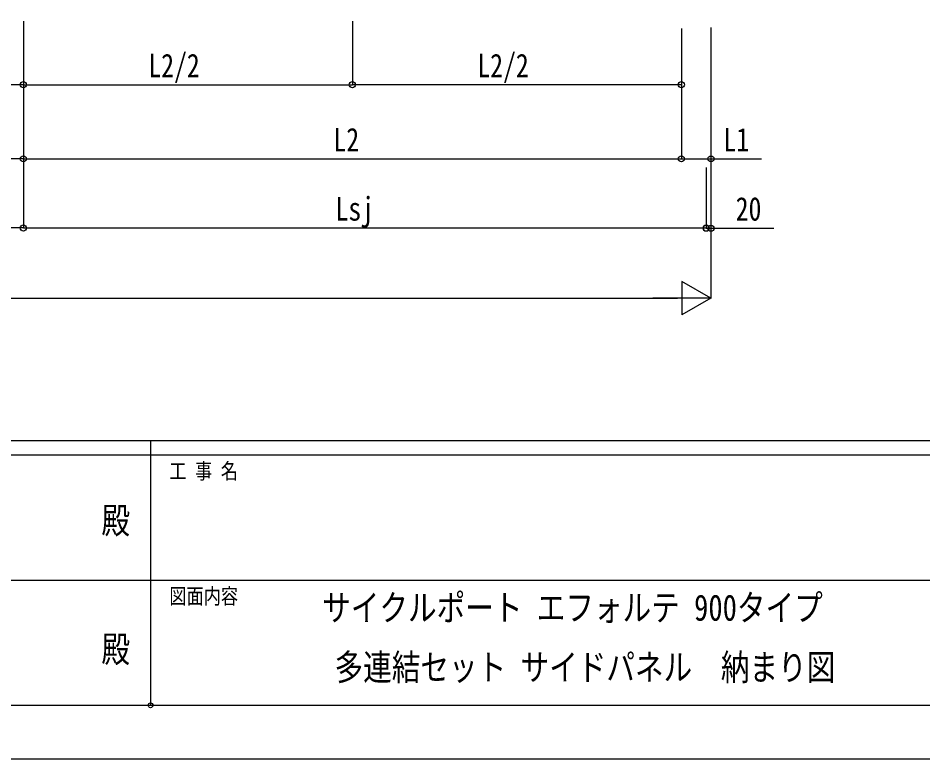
# Model space of a CAD drawing. Units: millimetres, scale not verified. Extents: x -12615 to 12615, y -8910 to 8910.
# Drawn here: x -571 to 3225, y -8910 to -5802 of the extents above; entities that cross this region are included whole.
import ezdxf
from ezdxf.enums import TextEntityAlignment as Align

# ---------------------------------------------------------------- set-up
doc = ezdxf.new("R2010")
doc.units = ezdxf.units.MM
doc.header["$LTSCALE"] = 40
doc.header["$PDMODE"] = 32
doc.header["$PDSIZE"] = 20
for name, color, linetype in [('0-2_USER1', 3, 'Continuous'), ('0-6_YKK_D', 6, 'Continuous'), ('0-7_YKK_ZWAK', 7, 'Continuous')]:
    doc.layers.add(name, color=color, linetype=linetype)
doc.styles.add('ＭＳ ゴシック', font='')
doc.styles.get('ＭＳ ゴシック').set_extended_font_data('MS Gothic')

msp = doc.modelspace()

# ---------------------------------------------------------------- linework, layer by layer
at = {"layer": '0-6_YKK_D'}
for p, q in [((-548.56, -5814.3), (-548.56, -6683.25)), ((-548.56, -5814.3), (-548.56, -6683.25)), ((-548.56, -5815.3), (-548.56, -6393.24)), ((-548.56, -5815.3), (-548.56, -6393.24)), ((831.44, -5814.3), (831.44, -6082.04)), ((831.44, -5814.3), (831.44, -6082.04)), ((2335.44, -5840.73), (2335.44, -6684.25)), ((-548.56, -5845.81), (-548.56, -6082.04)), ((-548.56, -5845.81), (-548.56, -6082.04)), ((2211.44, -5845.81), (2211.44, -6082.04)), ((2211.44, -5847.5), (2211.44, -6393.24)), ((2211.44, -5848.5), (2211.44, -6393.24)), ((2335.44, -5844.89), (2335.44, -6393.24)), ((2335.44, -5844.89), (2335.44, -6978.04)), ((-548.56, -6081.04), (-1980.56, -6081.04)), ((-548.56, -6081.04), (831.44, -6081.04)), ((2211.44, -6081.04), (831.44, -6081.04)), ((-548.56, -6392.24), (-3412.56, -6392.24)), ((-548.56, -6392.24), (2211.44, -6392.24)), ((2315.44, -6428.61), (2315.44, -6683.25)), ((2315.44, -6428.61), (2315.44, -6684.25)), ((-548.56, -6682.25), (-3412.56, -6682.25)), ((-548.56, -6682.25), (2315.44, -6682.25)), ((2335.44, -6977.04), (2213.66, -6906.73)), ((2213.66, -6906.73), (2213.66, -7047.35)), ((-6155.93, -6977.04), (2194.82, -6977.04)), ((2335.44, -6977.04), (2091.87, -6977.04)), ((2335.44, -6977.04), (2213.66, -7047.35))]:
    msp.add_line(p, q, dxfattribs=at)
for points in [[(2211.44, -6392.24), (2335.44, -6392.24), (2547.44, -6392.24)], [(2315.44, -6683.25), (2335.44, -6683.25), (2599.84, -6683.25)]]:
    msp.add_lwpolyline(points, dxfattribs=at)
for centre in [(-548.56, -6081.04), (-548.56, -6081.04), (831.44, -6081.04), (831.44, -6081.04), (2211.44, -6081.04), (-548.56, -6392.24), (-548.56, -6392.24), (2211.44, -6392.24), (2211.44, -6392.24), (2335.44, -6392.24), (-548.56, -6682.25), (-548.56, -6682.25), (2315.44, -6682.25), (2315.44, -6683.25), (2335.44, -6683.25)]:
    msp.add_circle(centre, 12.75, dxfattribs=at)
at = {"layer": '0-7_YKK_ZWAK'}
for p, q in [((11685.06, -7575), (-11714.94, -7575)), ((-14.94, -7575), (-14.94, -8685)), ((-14.94, -7635), (-3914.94, -7635)), ((3885.06, -7635), (-14.94, -7635)), ((-3892.44, -8160), (-14.94, -8160)), ((-14.94, -8160), (3885.06, -8160)), ((-3914.94, -8685), (-14.94, -8685)), ((-14.94, -8685), (3885.06, -8685))]:
    msp.add_line(p, q, dxfattribs=at)
msp.add_lwpolyline([(-12615, -8910), (12615, -8910), (12615, 8910), (-12615, 8910)], close=True, dxfattribs=at)
msp.add_point((-14.94, -8685), dxfattribs=at)

# ---------------------------------------------------------------- texts
at = {"layer": '0-2_USER1', "style": 'ＭＳ ゴシック', "width": 0.8}
for s, p in [('サイクルポート エフォルテ 900タイプ', (704.76, -8363.23)), ('多連結セット サイドパネル\u3000納まり図', (756.76, -8613.23))]:
    msp.add_text(s, height=110, dxfattribs=at).set_placement(p, align=Align.BOTTOM_LEFT)
at = {"layer": '0-6_YKK_D', "style": 'ＭＳ ゴシック', "width": 0.8}
for s, p in [('L2/2', (-24.16, -6079.74)), ('L2/2', (1355.84, -6079.74)), ('L2', (752.24, -6390.94)), ('L1', (2387.74, -6390.94)), ('Lsj', (761.04, -6680.95)), ('20', (2439.44, -6681.25))]:
    msp.add_text(s, height=98.97, dxfattribs=at).set_placement(p, align=Align.BOTTOM_LEFT)
at = {"layer": '0-7_YKK_ZWAK', "style": 'ＭＳ ゴシック', "width": 0.8}
for s, height, p in [('工 事 名', 65.98, (63.81, -7755)), ('殿', 110, (-221, -7997.5)), ('図面内容', 65.98, (63.81, -8280)), ('殿', 110, (-221, -8537.5))]:
    msp.add_text(s, height=height, dxfattribs=at).set_placement(p, align=Align.BOTTOM_LEFT)

doc.saveas('drawing.dxf')
